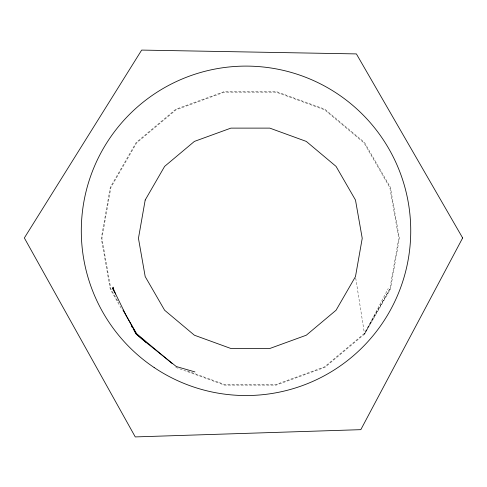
<?xml version="1.0" encoding="UTF-8"?>
<svg xmlns="http://www.w3.org/2000/svg" width="487" height="487" viewBox="0 0 487 487"><rect width="100%" height="100%" fill="white"/><g stroke="black" fill="none" stroke-linecap="round" stroke-linejoin="round"><path stroke-width="0.37" stroke-dasharray="2.44 1.83" d="M175.819 367.393L224.458 385.095L276.22 385.095L324.866 367.393L364.519 334.119L389.813 289.077L398.768 238.313L389.813 187.55L364.039 142.91L324.555 109.776L276.117 92.14L224.568 92.14L176.13 109.776L136.64 142.91L110.866 187.55L101.917 238.313L110.866 289.077L118.828 302.865M355.723 278.077L364.519 334.119L388.218 288.499M389.813 289.077L364.039 333.717L324.555 366.851L276.117 384.48L224.568 384.48L186.813 370.741M364.519 334.119L390.397 289.29L399.389 238.313L390.397 187.337L364.519 142.508L324.866 109.234L276.22 91.532L224.458 91.532L175.819 109.234L136.165 142.508L110.281 187.337L101.296 238.313L110.281 289.29L121.908 309.434"/><path stroke-width="0.73" d="M113.191 288.231L112.467 288.499L113.167 287.141L113.191 288.231L115.65 294.014L126.346 315.886L136.348 333.966L146.076 342.44L176.306 366.541L194.934 371.916M172.161 363.521L136.64 333.717L122.943 310M136.713 334.581L146.076 342.44M112.82 289.108L115.65 294.014M131.289 325.675L132.415 327.623M133.164 328.92L133.913 330.223M134.662 331.519L136.165 334.119M145.193 200.041L138.448 238.313L145.193 276.586L164.624 310.237L194.392 335.214L230.911 348.503L269.774 348.503L306.286 335.214L336.054 310.237L355.486 276.586L362.231 238.313L355.486 200.041L336.054 166.39L306.286 141.413L269.774 128.118L230.911 128.118L194.392 141.413L164.624 166.39L145.193 200.041M462.65 237.954L360.818 429.662L135.264 436.918L24.35 237.954L141.668 50.082L356.393 53.911L462.65 237.954M154.148 367.545A164.722 164.722 0 0 0 410.358 242.027A164.722 164.722 0 0 0 173.549 82.9A164.722 164.722 0 0 0 154.148 367.545"/></g></svg>
